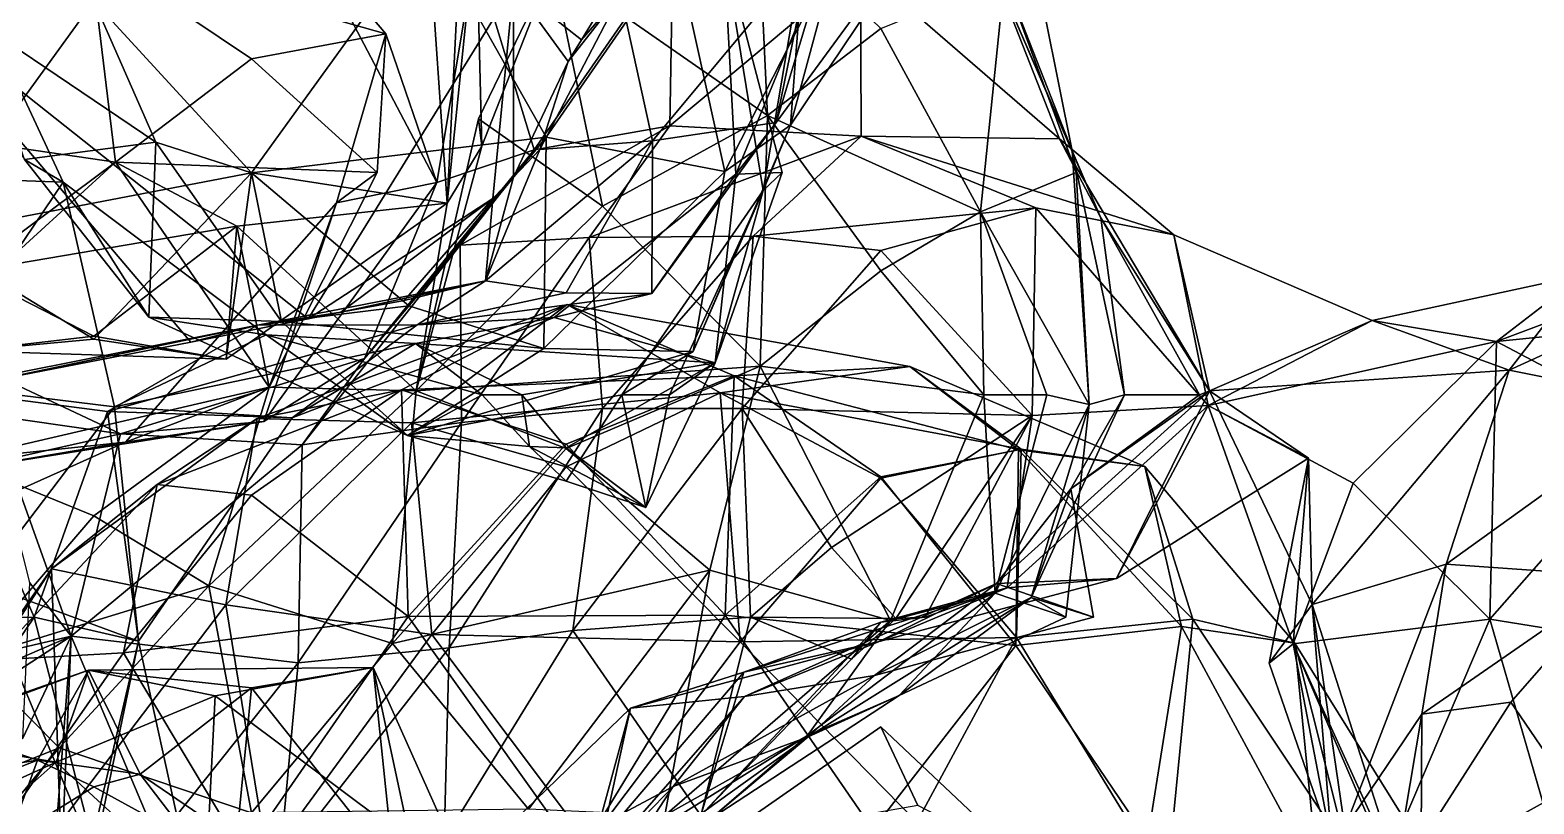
# Model space of a CAD drawing. Extents: x 290034 to 295698, y 4553723 to 4561693.
# Drawn here: x 293531.3 to 293651.7, y 4558410.9 to 4558472.9 of the extents above; entities that cross this region are included whole.
import ezdxf

# ---------------------------------------------------------------- set-up
doc = ezdxf.new("R2010")
doc.units = 0
doc.layers.add('Au_ppm_Pref_-_0_2', color=7, linetype='CONTINUOUS')

msp = doc.modelspace()

# ---------------------------------------------------------------- linework, layer by layer
at = {"layer": 'Au_ppm_Pref_-_0_2'}
for points in [[(293589.54, 4558482.51, 1867.31), (293590.33, 4558466.01, 1872.16), (293573.1, 4558478, 1870.31)], [(293590.33, 4558466.01, 1872.16), (293589.54, 4558482.51, 1867.31), (293599.4, 4558472.99, 1868.79)], [(293565.69, 4558479.29, 1882.77), (293567.01, 4558481.61, 1877.5), (293564.68, 4558458.99, 1883.57)], [(293564.68, 4558458.99, 1883.57), (293567.01, 4558481.61, 1877.5), (293567.45, 4558463.57, 1877.53)], [(293567.45, 4558463.57, 1877.53), (293567.01, 4558481.61, 1877.5), (293573.1, 4558478, 1870.31)], [(293549.03, 4558461.42, 1888.71), (293572.59, 4558464.28, 1890.4), (293563.17, 4558481.03, 1888.8)], [(293549.03, 4558461.42, 1888.71), (293563.17, 4558481.03, 1888.8), (293564.68, 4558458.99, 1883.57)], [(293582.97, 4558479.29, 1890.51), (293563.17, 4558481.03, 1888.8), (293572.59, 4558464.28, 1890.4)], [(293563.17, 4558481.03, 1888.8), (293565.69, 4558479.29, 1882.77), (293564.68, 4558458.99, 1883.57)], [(293525.4, 4558478.99, 1906.89), (293511.18, 4558461.52, 1906.68), (293533.94, 4558460.69, 1906.3)], [(293511.31, 4558479.29, 1865), (293521.89, 4558464.65, 1866.91), (293536.07, 4558479.26, 1864.95)], [(293538.14, 4558462.28, 1871.3), (293536.07, 4558479.26, 1864.95), (293521.89, 4558464.65, 1866.91)], [(293530.84, 4558462.51, 1900.58), (293525.4, 4558478.99, 1906.89), (293533.94, 4558460.69, 1906.3)], [(293559.77, 4558472.57, 1863.57), (293554.05, 4558479.29, 1860.46), (293536.07, 4558479.26, 1864.95)], [(293549.01, 4558470.55, 1867.97), (293536.07, 4558479.26, 1864.95), (293538.14, 4558462.28, 1871.3)], [(293536.07, 4558479.26, 1864.95), (293549.01, 4558470.55, 1867.97), (293559.77, 4558472.57, 1863.57)], [(293559.77, 4558472.57, 1863.57), (293563.85, 4558460.65, 1858.73), (293554.05, 4558479.29, 1860.46)], [(293563.85, 4558460.65, 1858.73), (293566.9, 4558478.89, 1853.32), (293554.05, 4558479.29, 1860.46)], [(293563.85, 4558460.65, 1858.73), (293571.65, 4558463.27, 1852.13), (293566.9, 4558478.89, 1853.32)], [(293571.65, 4558463.27, 1852.13), (293582.74, 4558479.29, 1851.15), (293566.9, 4558478.89, 1853.32)], [(293582.49, 4558465.2, 1846.1), (293582.74, 4558479.29, 1851.15), (293571.65, 4558463.27, 1852.13)], [(293582.97, 4558479.29, 1890.51), (293572.59, 4558464.28, 1890.4), (293586.91, 4558461.53, 1894.55)], [(293581.11, 4558463.99, 1928.62), (293578.55, 4558475.71, 1931.46), (293593.84, 4558479.29, 1927.66)], [(293581.11, 4558463.99, 1928.62), (293593.84, 4558479.29, 1927.66), (293591.02, 4558465.47, 1924.34)], [(293582.74, 4558479.29, 1851.15), (293582.49, 4558465.2, 1846.1), (293597.77, 4558477.98, 1847.88)], [(293582.97, 4558479.29, 1890.51), (293586.91, 4558461.53, 1894.55), (293595.94, 4558479.29, 1894.94)], [(293589.97, 4558460.02, 1906.26), (293586.82, 4558479.32, 1912.47), (293593.23, 4558479.29, 1905.44)], [(293595.17, 4558479.29, 1919.04), (293586.82, 4558479.32, 1912.47), (293587.79, 4558461.33, 1918.41)], [(293587.79, 4558461.33, 1918.41), (293586.82, 4558479.32, 1912.47), (293591.49, 4558461.47, 1912.46)], [(293586.82, 4558479.32, 1912.47), (293589.97, 4558460.02, 1906.26), (293591.49, 4558461.47, 1912.46)], [(293592.15, 4558465.25, 1900.58), (293595.94, 4558479.29, 1894.94), (293586.91, 4558461.53, 1894.55)], [(293591.02, 4558465.47, 1924.34), (293595.17, 4558479.29, 1919.04), (293587.79, 4558461.33, 1918.41)], [(293593.23, 4558479.29, 1905.44), (293592.15, 4558465.25, 1900.58), (293589.97, 4558460.02, 1906.26)], [(293601.11, 4558479.29, 1924.34), (293591.02, 4558465.47, 1924.34), (293593.84, 4558479.29, 1927.66)], [(293591.02, 4558465.47, 1924.34), (293601.11, 4558479.29, 1924.34), (293595.17, 4558479.29, 1919.04)], [(293593.23, 4558479.29, 1905.44), (293601.57, 4558479.29, 1900.58), (293592.15, 4558465.25, 1900.58)], [(293592.15, 4558465.25, 1900.58), (293601.57, 4558479.29, 1900.58), (293595.94, 4558479.29, 1894.94)], [(293611.47, 4558479.29, 1859.01), (293608.07, 4558478.52, 1852.85), (293614.7, 4558463.19, 1858.6)], [(293609.28, 4558477.02, 1864.09), (293611.47, 4558479.29, 1859.01), (293614.7, 4558463.19, 1858.6)], [(293567.45, 4558463.57, 1877.53), (293573.1, 4558478, 1870.31), (293567.19, 4558465.76, 1872.09)], [(293577.12, 4558458.75, 1875.92), (293567.19, 4558465.76, 1872.09), (293573.1, 4558478, 1870.31)], [(293577.12, 4558458.75, 1875.92), (293573.1, 4558478, 1870.31), (293590.33, 4558466.01, 1872.16)], [(293597.77, 4558477.98, 1847.88), (293582.49, 4558465.2, 1846.1), (293597.81, 4558464.38, 1840.54)], [(293597.77, 4558477.98, 1847.88), (293613.68, 4558464.15, 1846.71), (293608.07, 4558478.52, 1852.85)], [(293597.77, 4558477.98, 1847.88), (293597.81, 4558464.38, 1840.54), (293613.68, 4558464.15, 1846.71)], [(293617.01, 4558457.83, 1853.07), (293614.7, 4558463.19, 1858.6), (293608.07, 4558478.52, 1852.85)], [(293608.07, 4558478.52, 1852.85), (293613.68, 4558464.15, 1846.71), (293617.01, 4558457.83, 1853.07)], [(293544.16, 4558447.88, 1932.94), (293527.78, 4558444.7, 1931.95), (293520, 4558476.38, 1928.94)], [(293553.55, 4558449.74, 1933.5), (293544.16, 4558447.88, 1932.94), (293520, 4558476.38, 1928.94)], [(293553.55, 4558449.74, 1933.5), (293520, 4558476.38, 1928.94), (293570, 4558476.38, 1932.24)], [(293530.84, 4558462.51, 1900.58), (293541.37, 4558463.88, 1895.15), (293521.67, 4558477.22, 1894.43)], [(293521.67, 4558477.22, 1894.43), (293536.41, 4558475.18, 1890.07), (293522.79, 4558456.42, 1889.11)], [(293521.67, 4558477.22, 1894.43), (293541.37, 4558463.88, 1895.15), (293536.41, 4558475.18, 1890.07)], [(293568.33, 4558459.37, 1933.62), (293553.55, 4558449.74, 1933.5), (293570, 4558476.38, 1932.24)], [(293570, 4558461.08, 1933.58), (293568.33, 4558459.37, 1933.62), (293570, 4558476.38, 1932.24)], [(293575.42, 4558472.07, 1933.09), (293574.37, 4558470.36, 1933.15), (293570, 4558476.38, 1932.24)], [(293574.37, 4558470.36, 1933.15), (293570, 4558461.08, 1933.58), (293570, 4558476.38, 1932.24)], [(293575.42, 4558472.07, 1933.09), (293570, 4558476.38, 1932.24), (293578.05, 4558476.38, 1932.97)], [(293578.55, 4558475.71, 1931.46), (293575.42, 4558472.07, 1933.09), (293578.05, 4558476.38, 1932.97)], [(293599.4, 4558472.99, 1868.79), (293609.28, 4558477.02, 1864.09), (293607.37, 4558458.3, 1869.79)], [(293609.28, 4558477.02, 1864.09), (293615.02, 4558461.47, 1864.95), (293607.37, 4558458.3, 1869.79)], [(293614.7, 4558463.19, 1858.6), (293615.02, 4558461.47, 1864.95), (293609.28, 4558477.02, 1864.09)], [(293536.41, 4558475.18, 1890.07), (293549.03, 4558461.42, 1888.71), (293522.79, 4558456.42, 1889.11)], [(293541.37, 4558463.88, 1895.15), (293549.03, 4558461.42, 1888.71), (293536.41, 4558475.18, 1890.07)], [(293572.1, 4558463.3, 1933.57), (293574.37, 4558470.36, 1933.15), (293578.55, 4558475.71, 1931.46)], [(293581.11, 4558463.99, 1928.62), (293572.1, 4558463.3, 1933.57), (293578.55, 4558475.71, 1931.46)], [(293578.55, 4558475.71, 1931.46), (293574.37, 4558470.36, 1933.15), (293575.42, 4558472.07, 1933.09)], [(293590.33, 4558466.01, 1872.16), (293599.4, 4558472.99, 1868.79), (293607.37, 4558458.3, 1869.79)], [(293559.07, 4558461.47, 1869.69), (293559.77, 4558472.57, 1863.57), (293549.01, 4558470.55, 1867.97)], [(293559.07, 4558461.47, 1869.69), (293555.81, 4558459.02, 1864.95), (293559.77, 4558472.57, 1863.57)], [(293555.81, 4558459.02, 1864.95), (293563.85, 4558460.65, 1858.73), (293559.77, 4558472.57, 1863.57)], [(293538.14, 4558462.28, 1871.3), (293559.07, 4558461.47, 1869.69), (293549.01, 4558470.55, 1867.97)], [(293574.37, 4558470.36, 1933.15), (293572.1, 4558463.3, 1933.57), (293570, 4558461.08, 1933.58)], [(293567.45, 4558463.57, 1877.53), (293567.19, 4558465.76, 1872.09), (293562.19, 4558443.98, 1877.67)], [(293562.19, 4558443.98, 1877.67), (293567.19, 4558465.76, 1872.09), (293577.12, 4558458.75, 1875.92)], [(293577.12, 4558458.75, 1875.92), (293590.33, 4558466.01, 1872.16), (293589.74, 4558445.95, 1878.17)], [(293590.33, 4558466.01, 1872.16), (293599.4, 4558453.57, 1874.19), (293589.74, 4558445.95, 1878.17)], [(293599.4, 4558453.57, 1874.19), (293590.33, 4558466.01, 1872.16), (293607.37, 4558458.3, 1869.79)], [(293520.89, 4558446.53, 1871.48), (293538.14, 4558462.28, 1871.3), (293521.89, 4558464.65, 1866.91)], [(293572.59, 4558464.28, 1890.4), (293549.03, 4558461.42, 1888.71), (293561.6, 4558450.77, 1891.08)], [(293572.42, 4558447.37, 1895.04), (293572.59, 4558464.28, 1890.4), (293561.6, 4558450.77, 1891.08)], [(293582.49, 4558465.2, 1846.1), (293571.65, 4558463.27, 1852.13), (293565.72, 4558455.65, 1847.13)], [(293565.72, 4558455.65, 1847.13), (293576.04, 4558456.24, 1842.07), (293582.49, 4558465.2, 1846.1)], [(293572.59, 4558464.28, 1890.4), (293572.42, 4558447.37, 1895.04), (293586.91, 4558461.53, 1894.55)], [(293576.04, 4558456.24, 1842.07), (293597.81, 4558464.38, 1840.54), (293582.49, 4558465.2, 1846.1)], [(293576.04, 4558456.24, 1842.07), (293589.16, 4558456.35, 1835.85), (293597.81, 4558464.38, 1840.54)], [(293581.11, 4558463.99, 1928.62), (293591.02, 4558465.47, 1924.34), (293581.07, 4558451.76, 1924.34)], [(293581.07, 4558451.76, 1924.34), (293591.02, 4558465.47, 1924.34), (293587.79, 4558461.33, 1918.41)], [(293584.36, 4558447.11, 1900.58), (293589.97, 4558460.02, 1906.26), (293592.15, 4558465.25, 1900.58)], [(293592.15, 4558465.25, 1900.58), (293586.91, 4558461.53, 1894.55), (293584.36, 4558447.11, 1900.58)], [(293597.81, 4558464.38, 1840.54), (293589.16, 4558456.35, 1835.85), (293611.8, 4558458.64, 1835.94)], [(293597.81, 4558464.38, 1840.54), (293622.85, 4558456.46, 1840.46), (293613.68, 4558464.15, 1846.71)], [(293622.85, 4558456.46, 1840.46), (293597.81, 4558464.38, 1840.54), (293611.8, 4558458.64, 1835.94)], [(293530.84, 4558462.51, 1900.58), (293540.8, 4558449.87, 1900.58), (293541.37, 4558463.88, 1895.15)], [(293541.37, 4558463.88, 1895.15), (293540.8, 4558449.87, 1900.58), (293551.41, 4558449.52, 1895.47)], [(293541.37, 4558463.88, 1895.15), (293551.41, 4558449.52, 1895.47), (293549.03, 4558461.42, 1888.71)], [(293563.85, 4558460.65, 1858.73), (293558.06, 4558446.55, 1852.98), (293571.65, 4558463.27, 1852.13)], [(293558.06, 4558446.55, 1852.98), (293565.72, 4558455.65, 1847.13), (293571.65, 4558463.27, 1852.13)], [(293564.68, 4558458.99, 1883.57), (293567.45, 4558463.57, 1877.53), (293562.19, 4558443.98, 1877.67)], [(293572.1, 4558463.3, 1933.57), (293581.11, 4558463.99, 1928.62), (293567.76, 4558452.77, 1930.28)], [(293581.11, 4558463.99, 1928.62), (293574.2, 4558451.81, 1927.56), (293567.76, 4558452.77, 1930.28)], [(293570, 4558461.08, 1933.58), (293572.1, 4558463.3, 1933.57), (293567.76, 4558452.77, 1930.28)], [(293581.11, 4558463.99, 1928.62), (293581.07, 4558451.76, 1924.34), (293574.2, 4558451.81, 1927.56)], [(293625.69, 4558443.96, 1847.01), (293617.01, 4558457.83, 1853.07), (293613.68, 4558464.15, 1846.71)], [(293625.69, 4558443.96, 1847.01), (293613.68, 4558464.15, 1846.71), (293622.85, 4558456.46, 1840.46)], [(293618.88, 4558443.65, 1857.7), (293616.06, 4558442.87, 1865.44), (293614.7, 4558463.19, 1858.6)], [(293618.88, 4558443.65, 1857.7), (293614.7, 4558463.19, 1858.6), (293617.01, 4558457.83, 1853.07)], [(293615.02, 4558461.47, 1864.95), (293614.7, 4558463.19, 1858.6), (293616.06, 4558442.87, 1865.44)], [(293526.34, 4558453.49, 1878.29), (293538.14, 4558462.28, 1871.3), (293520.89, 4558446.53, 1871.48)], [(293538.14, 4558462.28, 1871.3), (293526.34, 4558453.49, 1878.29), (293547.84, 4558457.16, 1877.71)], [(293530.84, 4558462.51, 1900.58), (293533.94, 4558460.69, 1906.3), (293540.8, 4558449.87, 1900.58)], [(293550.44, 4558444.26, 1871.49), (293538.14, 4558462.28, 1871.3), (293547.84, 4558457.16, 1877.71)], [(293550.44, 4558444.26, 1871.49), (293559.07, 4558461.47, 1869.69), (293538.14, 4558462.28, 1871.3)], [(293511.18, 4558461.52, 1906.68), (293523.02, 4558444.52, 1907.18), (293533.94, 4558460.69, 1906.3)], [(293549.03, 4558461.42, 1888.71), (293536.41, 4558448.1, 1887.22), (293522.79, 4558456.42, 1889.11)], [(293533.94, 4558460.69, 1906.3), (293523.02, 4558444.52, 1907.18), (293538.06, 4558442.69, 1911.69)], [(293533.94, 4558460.69, 1906.3), (293538.06, 4558442.69, 1911.69), (293550.2, 4558448.46, 1906.14)], [(293540.8, 4558449.87, 1900.58), (293533.94, 4558460.69, 1906.3), (293550.2, 4558448.46, 1906.14)], [(293536.41, 4558448.1, 1887.22), (293549.03, 4558461.42, 1888.71), (293546.98, 4558446.51, 1882.77)], [(293549.03, 4558461.42, 1888.71), (293564.68, 4558458.99, 1883.57), (293546.98, 4558446.51, 1882.77)], [(293561.6, 4558450.77, 1891.08), (293549.03, 4558461.42, 1888.71), (293551.41, 4558449.52, 1895.47)], [(293550.44, 4558444.26, 1871.49), (293555.81, 4558459.02, 1864.95), (293559.07, 4558461.47, 1869.69)], [(293568.33, 4558459.37, 1933.62), (293570, 4558461.08, 1933.58), (293567.76, 4558452.77, 1930.28)], [(293572.42, 4558447.37, 1895.04), (293584.36, 4558447.11, 1900.58), (293586.91, 4558461.53, 1894.55)], [(293573.24, 4558449.84, 1918.35), (293581.07, 4558451.76, 1924.34), (293587.79, 4558461.33, 1918.41)], [(293573.24, 4558449.84, 1918.35), (293587.79, 4558461.33, 1918.41), (293586.13, 4558446.21, 1912.53)], [(293586.13, 4558446.21, 1912.53), (293587.79, 4558461.33, 1918.41), (293591.49, 4558461.47, 1912.46)], [(293591.49, 4558461.47, 1912.46), (293589.97, 4558460.02, 1906.26), (293586.13, 4558446.21, 1912.53)], [(293607.37, 4558458.3, 1869.79), (293615.02, 4558461.47, 1864.95), (293616.06, 4558442.87, 1865.44)], [(293550, 4558441.52, 1859.28), (293563.85, 4558460.65, 1858.73), (293555.81, 4558459.02, 1864.95)], [(293550, 4558441.52, 1859.28), (293558.06, 4558446.55, 1852.98), (293563.85, 4558460.65, 1858.73)], [(293589.97, 4558460.02, 1906.26), (293584.36, 4558447.11, 1900.58), (293578.65, 4558443.65, 1904.43)], [(293582.47, 4558443.65, 1906.52), (293589.97, 4558460.02, 1906.26), (293578.65, 4558443.65, 1904.43)], [(293586.13, 4558446.21, 1912.53), (293589.97, 4558460.02, 1906.26), (293582.47, 4558443.65, 1906.52)], [(293550.44, 4558444.26, 1871.49), (293538.93, 4558439.87, 1865.19), (293555.81, 4558459.02, 1864.95)], [(293550, 4558441.52, 1859.28), (293555.81, 4558459.02, 1864.95), (293538.93, 4558439.87, 1865.19)], [(293564.68, 4558458.99, 1883.57), (293547.84, 4558457.16, 1877.71), (293546.98, 4558446.51, 1882.77)], [(293564.68, 4558458.99, 1883.57), (293562.19, 4558443.98, 1877.67), (293547.84, 4558457.16, 1877.71)], [(293568.33, 4558459.37, 1933.62), (293556.18, 4558450.27, 1933.63), (293553.55, 4558449.74, 1933.5)], [(293568.33, 4558459.37, 1933.62), (293561.23, 4558451.22, 1933.87), (293556.18, 4558450.27, 1933.63)], [(293567.76, 4558452.77, 1930.28), (293561.23, 4558451.22, 1933.87), (293568.33, 4558459.37, 1933.62)], [(293589.74, 4558445.95, 1878.17), (293562.19, 4558443.98, 1877.67), (293577.12, 4558458.75, 1875.92)], [(293611.8, 4558458.64, 1835.94), (293589.16, 4558456.35, 1835.85), (293599.4, 4558455.22, 1831.4)], [(293611.8, 4558458.64, 1835.94), (293599.4, 4558455.22, 1831.4), (293611.51, 4558442, 1829.84)], [(293607.37, 4558458.3, 1869.79), (293607.62, 4558443.65, 1874.76), (293599.4, 4558453.57, 1874.19)], [(293607.37, 4558458.3, 1869.79), (293612.67, 4558443.65, 1870.89), (293607.62, 4558443.65, 1874.76)], [(293616.06, 4558442.87, 1865.44), (293612.67, 4558443.65, 1870.89), (293607.37, 4558458.3, 1869.79)], [(293611.8, 4558458.64, 1835.94), (293611.51, 4558442, 1829.84), (293625.58, 4558442.8, 1834.43)], [(293611.8, 4558458.64, 1835.94), (293625.58, 4558442.8, 1834.43), (293622.85, 4558456.46, 1840.46)], [(293526.34, 4558453.49, 1878.29), (293536.41, 4558448.34, 1878.39), (293547.84, 4558457.16, 1877.71)], [(293546.98, 4558446.51, 1882.77), (293547.84, 4558457.16, 1877.71), (293536.41, 4558448.34, 1878.39)], [(293550.44, 4558444.26, 1871.49), (293547.84, 4558457.16, 1877.71), (293562.19, 4558443.98, 1877.67)], [(293618.88, 4558443.65, 1857.7), (293617.01, 4558457.83, 1853.07), (293624.9, 4558443.65, 1853.07)], [(293624.9, 4558443.65, 1853.07), (293617.01, 4558457.83, 1853.07), (293625.69, 4558443.96, 1847.01)], [(293536.41, 4558448.1, 1887.22), (293526.3, 4558447.18, 1882.77), (293522.79, 4558456.42, 1889.11)], [(293565.72, 4558455.65, 1847.13), (293565.83, 4558441.44, 1842.16), (293576.04, 4558456.24, 1842.07)], [(293577.11, 4558442.57, 1835.6), (293576.04, 4558456.24, 1842.07), (293565.83, 4558441.44, 1842.16)], [(293577.11, 4558442.57, 1835.6), (293589.16, 4558456.35, 1835.85), (293576.04, 4558456.24, 1842.07)], [(293577.11, 4558442.57, 1835.6), (293588.3, 4558442.56, 1830.38), (293589.16, 4558456.35, 1835.85)], [(293588.3, 4558442.56, 1830.38), (293599.4, 4558455.22, 1831.4), (293589.16, 4558456.35, 1835.85)], [(293625.69, 4558443.96, 1847.01), (293622.85, 4558456.46, 1840.46), (293638.72, 4558449.61, 1841)], [(293625.58, 4558442.8, 1834.43), (293638.72, 4558449.61, 1841), (293622.85, 4558456.46, 1840.46)], [(293565.72, 4558455.65, 1847.13), (293558.06, 4558446.55, 1852.98), (293553.07, 4558439.65, 1847.95)], [(293553.07, 4558439.65, 1847.95), (293565.83, 4558441.44, 1842.16), (293565.72, 4558455.65, 1847.13)], [(293588.3, 4558442.56, 1830.38), (293611.51, 4558442, 1829.84), (293599.4, 4558455.22, 1831.4)], [(293536.41, 4558448.34, 1878.39), (293526.34, 4558453.49, 1878.29), (293526.3, 4558447.18, 1882.77)], [(293607.62, 4558443.65, 1874.76), (293589.74, 4558445.95, 1878.17), (293599.4, 4558453.57, 1874.19)], [(293567.76, 4558452.77, 1930.28), (293549.51, 4558449.22, 1930.62), (293556.18, 4558450.27, 1933.63)], [(293549.51, 4558449.22, 1930.62), (293567.76, 4558452.77, 1930.28), (293562.29, 4558449.27, 1924.66)], [(293561.23, 4558451.22, 1933.87), (293567.76, 4558452.77, 1930.28), (293556.18, 4558450.27, 1933.63)], [(293562.29, 4558449.27, 1924.66), (293567.76, 4558452.77, 1930.28), (293574.2, 4558451.81, 1927.56)], [(293649.67, 4558445.64, 1847.16), (293638.72, 4558449.61, 1841), (293655.61, 4558453.25, 1841.19)], [(293638.72, 4558449.61, 1841), (293648.66, 4558447.93, 1834.81), (293655.61, 4558453.25, 1841.19)], [(293655.61, 4558453.25, 1841.19), (293648.66, 4558447.93, 1834.81), (293662.4, 4558453.08, 1838.05)], [(293648.66, 4558447.93, 1834.81), (293675.15, 4558450.61, 1835.45), (293662.4, 4558453.08, 1838.05)], [(293665.54, 4558452.87, 1845.75), (293649.67, 4558445.64, 1847.16), (293655.61, 4558453.25, 1841.19)], [(293662.61, 4558443.03, 1852.78), (293649.67, 4558445.64, 1847.16), (293665.54, 4558452.87, 1845.75)], [(293574.2, 4558451.81, 1927.56), (293581.07, 4558451.76, 1924.34), (293562.29, 4558449.27, 1924.66)], [(293562.29, 4558449.27, 1924.66), (293581.07, 4558451.76, 1924.34), (293573.24, 4558449.84, 1918.35)], [(293540.8, 4558449.87, 1900.58), (293550.2, 4558448.46, 1906.14), (293561.5, 4558440.39, 1900.04)], [(293551.41, 4558449.52, 1895.47), (293540.8, 4558449.87, 1900.58), (293561.5, 4558440.39, 1900.04)], [(293561.82, 4558441.42, 1793.13), (293549.46, 4558441.77, 1787.83), (293574.29, 4558450.88, 1787.67)], [(293574.29, 4558450.88, 1787.67), (293549.46, 4558441.77, 1787.83), (293561.03, 4558444.04, 1781.92)], [(293549.51, 4558449.22, 1930.62), (293553.55, 4558449.74, 1933.5), (293556.18, 4558450.27, 1933.63)], [(293551.41, 4558449.52, 1895.47), (293572.42, 4558447.37, 1895.04), (293561.6, 4558450.77, 1891.08)], [(293562.29, 4558449.27, 1924.66), (293573.24, 4558449.84, 1918.35), (293552.27, 4558441.8, 1918.32)], [(293573.24, 4558449.84, 1918.35), (293562.15, 4558447.75, 1912.31), (293552.27, 4558441.8, 1918.32)], [(293574.29, 4558450.88, 1787.67), (293561.03, 4558444.04, 1781.92), (293587.66, 4558445.17, 1781.5)], [(293561.82, 4558441.42, 1793.13), (293574.29, 4558450.88, 1787.67), (293586.52, 4558443.81, 1793.84)], [(293573.24, 4558449.84, 1918.35), (293586.13, 4558446.21, 1912.53), (293562.15, 4558447.75, 1912.31)], [(293574.29, 4558450.88, 1787.67), (293601.7, 4558445.92, 1787.69), (293586.52, 4558443.81, 1793.84)], [(293574.29, 4558450.88, 1787.67), (293587.66, 4558445.17, 1781.5), (293601.7, 4558445.92, 1787.69)], [(293675.15, 4558450.61, 1835.45), (293648.66, 4558447.93, 1834.81), (293661.67, 4558441.06, 1830.27)], [(293549.51, 4558449.22, 1930.62), (293523.67, 4558444.1, 1929.9), (293527.78, 4558444.7, 1931.95)], [(293549.51, 4558449.22, 1930.62), (293537.48, 4558442.32, 1925.48), (293523.67, 4558444.1, 1929.9)], [(293544.16, 4558447.88, 1932.94), (293549.51, 4558449.22, 1930.62), (293527.78, 4558444.7, 1931.95)], [(293549.51, 4558449.22, 1930.62), (293562.29, 4558449.27, 1924.66), (293537.48, 4558442.32, 1925.48)], [(293562.29, 4558449.27, 1924.66), (293552.27, 4558441.8, 1918.32), (293537.48, 4558442.32, 1925.48)], [(293549.51, 4558449.22, 1930.62), (293544.16, 4558447.88, 1932.94), (293553.55, 4558449.74, 1933.5)], [(293551.41, 4558449.52, 1895.47), (293561.5, 4558440.39, 1900.04), (293572.42, 4558447.37, 1895.04)], [(293638.72, 4558449.61, 1841), (293625.58, 4558442.8, 1834.43), (293648.66, 4558447.93, 1834.81)], [(293638.72, 4558449.61, 1841), (293649.67, 4558445.64, 1847.16), (293625.69, 4558443.96, 1847.01)], [(293536.41, 4558448.34, 1878.39), (293526.3, 4558447.18, 1882.77), (293546.98, 4558446.51, 1882.77)], [(293536.41, 4558448.1, 1887.22), (293546.98, 4558446.51, 1882.77), (293526.3, 4558447.18, 1882.77)], [(293550.2, 4558448.46, 1906.14), (293538.06, 4558442.69, 1911.69), (293562.15, 4558447.75, 1912.31)], [(293552.27, 4558441.8, 1918.32), (293562.15, 4558447.75, 1912.31), (293538.06, 4558442.69, 1911.69)], [(293561.5, 4558440.39, 1900.04), (293550.2, 4558448.46, 1906.14), (293567.47, 4558443.65, 1906.52)], [(293567.47, 4558443.65, 1906.52), (293550.2, 4558448.46, 1906.14), (293562.15, 4558447.75, 1912.31)], [(293570.65, 4558443.65, 1908.2), (293562.15, 4558447.75, 1912.31), (293586.13, 4558446.21, 1912.53)], [(293567.47, 4558443.65, 1906.52), (293562.15, 4558447.75, 1912.31), (293570.65, 4558443.65, 1908.2)], [(293637.2, 4558436.58, 1831.67), (293648.66, 4558447.93, 1834.81), (293625.58, 4558442.8, 1834.43)], [(293637.2, 4558436.58, 1831.67), (293648.14, 4558425.69, 1828.17), (293648.66, 4558447.93, 1834.81)], [(293648.66, 4558447.93, 1834.81), (293648.14, 4558425.69, 1828.17), (293661.67, 4558441.06, 1830.27)], [(293558.06, 4558446.55, 1852.98), (293550, 4558441.52, 1859.28), (293538.54, 4558440.54, 1853.37)], [(293538.54, 4558440.54, 1853.37), (293553.07, 4558439.65, 1847.95), (293558.06, 4558446.55, 1852.98)], [(293572.42, 4558447.37, 1895.04), (293561.5, 4558440.39, 1900.04), (293584.36, 4558447.11, 1900.58)], [(293561.5, 4558440.39, 1900.04), (293578.65, 4558443.65, 1904.43), (293584.36, 4558447.11, 1900.58)], [(293511.24, 4558444.46, 1853.24), (293526.81, 4558446.02, 1847.29), (293538.54, 4558440.54, 1853.37)], [(293538.54, 4558440.54, 1853.37), (293526.81, 4558446.02, 1847.29), (293534.59, 4558424.33, 1847.76)], [(293534.59, 4558424.33, 1847.76), (293526.81, 4558446.02, 1847.29), (293531.25, 4558428.63, 1840.23)], [(293561.03, 4558444.04, 1781.92), (293574.2, 4558439.69, 1777.18), (293587.66, 4558445.17, 1781.5)], [(293589.74, 4558445.95, 1878.17), (293574.2, 4558439.36, 1881.33), (293562.19, 4558443.98, 1877.67)], [(293574.2, 4558439.41, 1907.94), (293570.65, 4558443.65, 1908.2), (293586.13, 4558446.21, 1912.53)], [(293574.2, 4558439.41, 1907.94), (293586.13, 4558446.21, 1912.53), (293580.58, 4558434.64, 1906.52)], [(293574.2, 4558439.36, 1881.33), (293589.74, 4558445.95, 1878.17), (293585.71, 4558429.61, 1881)], [(293587.66, 4558445.17, 1781.5), (293574.2, 4558439.69, 1777.18), (293586.94, 4558426, 1775.79)], [(293580.58, 4558434.64, 1906.52), (293586.13, 4558446.21, 1912.53), (293582.47, 4558443.65, 1906.52)], [(293585.71, 4558429.61, 1881), (293589.74, 4558445.95, 1878.17), (293600.16, 4558425.59, 1877.22)], [(293610.61, 4558439.31, 1792.89), (293586.52, 4558443.81, 1793.84), (293601.7, 4558445.92, 1787.69)], [(293587.66, 4558445.17, 1781.5), (293586.94, 4558426, 1775.79), (293599.4, 4558437.09, 1778.05)], [(293601.7, 4558445.92, 1787.69), (293587.66, 4558445.17, 1781.5), (293610.4, 4558439.25, 1782.51)], [(293610.4, 4558439.25, 1782.51), (293587.66, 4558445.17, 1781.5), (293599.4, 4558437.09, 1778.05)], [(293589.74, 4558445.95, 1878.17), (293607.62, 4558443.65, 1874.76), (293600.16, 4558425.59, 1877.22)], [(293610.61, 4558439.31, 1792.89), (293601.7, 4558445.92, 1787.69), (293620.53, 4558437.9, 1787.74)], [(293620.53, 4558437.9, 1787.74), (293601.7, 4558445.92, 1787.69), (293610.4, 4558439.25, 1782.51)], [(293649.67, 4558445.64, 1847.16), (293633.91, 4558426.86, 1847.37), (293625.69, 4558443.96, 1847.01)], [(293633.91, 4558426.86, 1847.37), (293649.67, 4558445.64, 1847.16), (293644.65, 4558430.09, 1854.45)], [(293662.61, 4558443.03, 1852.78), (293644.65, 4558430.09, 1854.45), (293649.67, 4558445.64, 1847.16)], [(293525.48, 4558437.59, 1857.78), (293511.24, 4558444.46, 1853.24), (293538.54, 4558440.54, 1853.37)], [(293523.67, 4558444.1, 1929.9), (293531.62, 4558425.84, 1925.71), (293511.3, 4558425.33, 1928.37)], [(293527.33, 4558428.57, 1910.93), (293538.06, 4558442.69, 1911.69), (293523.02, 4558444.52, 1907.18)], [(293523.67, 4558444.1, 1929.9), (293537.48, 4558442.32, 1925.48), (293531.62, 4558425.84, 1925.71)], [(293550.44, 4558444.26, 1871.49), (293536.41, 4558433.95, 1873.59), (293525.42, 4558438.45, 1869.91)], [(293550.44, 4558444.26, 1871.49), (293525.42, 4558438.45, 1869.91), (293538.93, 4558439.87, 1865.19)], [(293550.44, 4558444.26, 1871.49), (293545.6, 4558428.35, 1877.72), (293536.41, 4558433.95, 1873.59)], [(293549.46, 4558441.77, 1787.83), (293541.48, 4558436.47, 1781.8), (293561.03, 4558444.04, 1781.92)], [(293541.48, 4558436.47, 1781.8), (293549.01, 4558435.62, 1778.54), (293561.03, 4558444.04, 1781.92)], [(293550.44, 4558444.26, 1871.49), (293562.19, 4558443.98, 1877.67), (293545.6, 4558428.35, 1877.72)], [(293560.3, 4558423.73, 1880.71), (293545.6, 4558428.35, 1877.72), (293562.19, 4558443.98, 1877.67)], [(293549.01, 4558435.62, 1778.54), (293561.55, 4558425.91, 1775.83), (293561.03, 4558444.04, 1781.92)], [(293574.2, 4558439.36, 1881.33), (293560.3, 4558423.73, 1880.71), (293562.19, 4558443.98, 1877.67)], [(293561.03, 4558444.04, 1781.92), (293561.55, 4558425.91, 1775.83), (293574.2, 4558439.69, 1777.18)], [(293608.64, 4558428.55, 1846.36), (293614.6, 4558436.13, 1851.79), (293625.69, 4558443.96, 1847.01)], [(293608.64, 4558428.55, 1846.36), (293625.69, 4558443.96, 1847.01), (293618.26, 4558428.95, 1841.19)], [(293614.6, 4558436.13, 1851.79), (293624.9, 4558443.65, 1853.07), (293625.69, 4558443.96, 1847.01)], [(293633.61, 4558438.57, 1841.19), (293618.26, 4558428.95, 1841.19), (293625.69, 4558443.96, 1847.01)], [(293625.69, 4558443.96, 1847.01), (293633.91, 4558426.86, 1847.37), (293633.61, 4558438.57, 1841.19)], [(293539.97, 4558423.93, 1918.42), (293538.06, 4558442.69, 1911.69), (293527.33, 4558428.57, 1910.93)], [(293552.27, 4558441.8, 1918.32), (293538.06, 4558442.69, 1911.69), (293539.97, 4558423.93, 1918.42)], [(293578.65, 4558443.65, 1904.43), (293561.5, 4558440.39, 1900.04), (293574.2, 4558436.73, 1904.22)], [(293571.28, 4558439.52, 1906.52), (293561.5, 4558440.39, 1900.04), (293567.47, 4558443.65, 1906.52)], [(293574.2, 4558437.88, 1797.69), (293561.82, 4558441.42, 1793.13), (293586.52, 4558443.81, 1793.84)], [(293567.47, 4558443.65, 1906.52), (293570.65, 4558443.65, 1908.2), (293571.28, 4558439.52, 1906.52)], [(293574.2, 4558439.41, 1907.94), (293571.28, 4558439.52, 1906.52), (293570.65, 4558443.65, 1908.2)], [(293588.13, 4558423.87, 1799.1), (293574.2, 4558437.88, 1797.69), (293586.52, 4558443.81, 1793.84)], [(293580.58, 4558434.64, 1906.52), (293578.65, 4558443.65, 1904.43), (293574.2, 4558436.73, 1904.22)], [(293580.58, 4558434.64, 1906.52), (293582.47, 4558443.65, 1906.52), (293578.65, 4558443.65, 1904.43)], [(293588.13, 4558423.87, 1799.1), (293586.52, 4558443.81, 1793.84), (293599.4, 4558436.99, 1797.4)], [(293610.61, 4558439.31, 1792.89), (293599.4, 4558436.99, 1797.4), (293586.52, 4558443.81, 1793.84)], [(293608.53, 4558427.78, 1870.51), (293600.16, 4558425.59, 1877.22), (293607.62, 4558443.65, 1874.76)], [(293608.53, 4558427.78, 1870.51), (293607.62, 4558443.65, 1874.76), (293612.67, 4558443.65, 1870.89)], [(293608.53, 4558427.78, 1870.51), (293612.67, 4558443.65, 1870.89), (293616.06, 4558442.87, 1865.44)], [(293614.19, 4558425.84, 1864.95), (293608.53, 4558427.78, 1870.51), (293616.06, 4558442.87, 1865.44)], [(293618.26, 4558428.95, 1841.19), (293625.58, 4558442.8, 1834.43), (293609.5, 4558428.2, 1836.01)], [(293609.5, 4558428.2, 1836.01), (293625.58, 4558442.8, 1834.43), (293611.51, 4558442, 1829.84)], [(293616.06, 4558442.87, 1865.44), (293618.88, 4558443.65, 1857.7), (293611.43, 4558427.43, 1859.21)], [(293618.88, 4558443.65, 1857.7), (293614.6, 4558436.13, 1851.79), (293611.43, 4558427.43, 1859.21)], [(293611.43, 4558427.43, 1859.21), (293614.19, 4558425.84, 1864.95), (293616.06, 4558442.87, 1865.44)], [(293618.88, 4558443.65, 1857.7), (293624.9, 4558443.65, 1853.07), (293614.6, 4558436.13, 1851.79)], [(293633.61, 4558438.57, 1841.19), (293625.58, 4558442.8, 1834.43), (293618.26, 4558428.95, 1841.19)], [(293633.61, 4558438.57, 1841.19), (293632.38, 4558423.72, 1834.61), (293625.58, 4558442.8, 1834.43)], [(293632.38, 4558423.72, 1834.61), (293637.2, 4558436.58, 1831.67), (293625.58, 4558442.8, 1834.43)], [(293658.63, 4558429.11, 1860.1), (293644.65, 4558430.09, 1854.45), (293662.61, 4558443.03, 1852.78)], [(293550, 4558441.52, 1859.28), (293538.93, 4558439.87, 1865.19), (293525.48, 4558437.59, 1857.78)], [(293550, 4558441.52, 1859.28), (293525.48, 4558437.59, 1857.78), (293538.54, 4558440.54, 1853.37)], [(293537.48, 4558442.32, 1925.48), (293539.97, 4558423.93, 1918.42), (293531.62, 4558425.84, 1925.71)], [(293549.46, 4558441.77, 1787.83), (293546.97, 4558426.84, 1794.84), (293533, 4558429.73, 1788.05)], [(293549.46, 4558441.77, 1787.83), (293533, 4558429.73, 1788.05), (293541.48, 4558436.47, 1781.8)], [(293537.48, 4558442.32, 1925.48), (293552.27, 4558441.8, 1918.32), (293539.97, 4558423.93, 1918.42)], [(293561.82, 4558441.42, 1793.13), (293546.97, 4558426.84, 1794.84), (293549.46, 4558441.77, 1787.83)], [(293563.46, 4558424.47, 1798.29), (293546.97, 4558426.84, 1794.84), (293561.82, 4558441.42, 1793.13)], [(293564.85, 4558423.38, 1835.76), (293565.83, 4558441.44, 1842.16), (293552.74, 4558422.19, 1842.36)], [(293553.07, 4558439.65, 1847.95), (293552.74, 4558422.19, 1842.36), (293565.83, 4558441.44, 1842.16)], [(293561.82, 4558441.42, 1793.13), (293574.2, 4558437.88, 1797.69), (293563.46, 4558424.47, 1798.29)], [(293564.85, 4558423.38, 1835.76), (293577.11, 4558442.57, 1835.6), (293565.83, 4558441.44, 1842.16)], [(293564.85, 4558423.38, 1835.76), (293574.73, 4558424.79, 1829.91), (293577.11, 4558442.57, 1835.6)], [(293574.73, 4558424.79, 1829.91), (293588.3, 4558442.56, 1830.38), (293577.11, 4558442.57, 1835.6)], [(293588.95, 4558425.84, 1829.31), (293588.3, 4558442.56, 1830.38), (293574.73, 4558424.79, 1829.91)], [(293588.95, 4558425.84, 1829.31), (293595.45, 4558431.42, 1829.31), (293588.3, 4558442.56, 1830.38)], [(293588.3, 4558442.56, 1830.38), (293595.45, 4558431.42, 1829.31), (293611.51, 4558442, 1829.84)], [(293611.51, 4558442, 1829.84), (293595.45, 4558431.42, 1829.31), (293600.58, 4558425.74, 1828.53)], [(293602.95, 4558425.84, 1830.99), (293611.51, 4558442, 1829.84), (293600.58, 4558425.74, 1828.53)], [(293602.95, 4558425.84, 1830.99), (293609.5, 4558428.2, 1836.01), (293611.51, 4558442, 1829.84)], [(293538.54, 4558440.54, 1853.37), (293534.59, 4558424.33, 1847.76), (293553.07, 4558439.65, 1847.95)], [(293574.2, 4558436.73, 1904.22), (293561.5, 4558440.39, 1900.04), (293571.28, 4558439.52, 1906.52)], [(293648.14, 4558425.69, 1828.17), (293664.99, 4558422.97, 1824.17), (293661.67, 4558441.06, 1830.27)], [(293526.89, 4558434.48, 1863.52), (293538.93, 4558439.87, 1865.19), (293525.42, 4558438.45, 1869.91)], [(293538.93, 4558439.87, 1865.19), (293526.89, 4558434.48, 1863.52), (293525.48, 4558437.59, 1857.78)], [(293534.59, 4558424.33, 1847.76), (293552.74, 4558422.19, 1842.36), (293553.07, 4558439.65, 1847.95)], [(293574.2, 4558439.36, 1881.33), (293585.71, 4558429.61, 1881), (293560.3, 4558423.73, 1880.71)], [(293561.55, 4558425.91, 1775.83), (293586.94, 4558426, 1775.79), (293574.2, 4558439.69, 1777.18)], [(293574.2, 4558439.41, 1907.94), (293580.58, 4558434.64, 1906.52), (293571.28, 4558439.52, 1906.52)], [(293580.58, 4558434.64, 1906.52), (293574.2, 4558436.73, 1904.22), (293571.28, 4558439.52, 1906.52)], [(293610.61, 4558439.31, 1792.89), (293610.25, 4558424.22, 1798.25), (293599.4, 4558436.99, 1797.4)], [(293610.19, 4558423.58, 1777.46), (293610.4, 4558439.25, 1782.51), (293599.4, 4558437.09, 1778.05)], [(293610.19, 4558423.58, 1777.46), (293623.45, 4558425.11, 1782.05), (293610.4, 4558439.25, 1782.51)], [(293610.61, 4558439.31, 1792.89), (293624.37, 4558425.69, 1793.61), (293610.25, 4558424.22, 1798.25)], [(293620.53, 4558437.9, 1787.74), (293610.4, 4558439.25, 1782.51), (293623.45, 4558425.11, 1782.05)], [(293624.37, 4558425.69, 1793.61), (293610.61, 4558439.31, 1792.89), (293620.53, 4558437.9, 1787.74)], [(293525.42, 4558438.45, 1869.91), (293536.41, 4558433.95, 1873.59), (293526.56, 4558422.52, 1874.43)], [(293588.13, 4558423.87, 1799.1), (293563.46, 4558424.47, 1798.29), (293574.2, 4558437.88, 1797.69)], [(293624.37, 4558425.69, 1793.61), (293620.53, 4558437.9, 1787.74), (293632.52, 4558423.77, 1787.74)], [(293632.52, 4558423.77, 1787.74), (293620.53, 4558437.9, 1787.74), (293623.45, 4558425.11, 1782.05)], [(293633.91, 4558426.86, 1847.37), (293630.47, 4558422.17, 1841.19), (293633.61, 4558438.57, 1841.19)], [(293630.47, 4558422.17, 1841.19), (293632.38, 4558423.72, 1834.61), (293633.61, 4558438.57, 1841.19)], [(293599.4, 4558437.09, 1778.05), (293586.94, 4558426, 1775.79), (293610.19, 4558423.58, 1777.46)], [(293588.13, 4558423.87, 1799.1), (293599.4, 4558436.99, 1797.4), (293610.25, 4558424.22, 1798.25)], [(293541.48, 4558436.47, 1781.8), (293533, 4558429.73, 1788.05), (293528.3, 4558422.39, 1783.27)], [(293541.48, 4558436.47, 1781.8), (293528.3, 4558422.39, 1783.27), (293538.77, 4558422.98, 1777.92)], [(293541.48, 4558436.47, 1781.8), (293538.77, 4558422.98, 1777.92), (293549.01, 4558435.62, 1778.54)], [(293549.01, 4558435.62, 1778.54), (293538.77, 4558422.98, 1777.92), (293561.55, 4558425.91, 1775.83)], [(293616.42, 4558425.84, 1853.07), (293614.6, 4558436.13, 1851.79), (293608.64, 4558428.55, 1846.36)], [(293614.6, 4558436.13, 1851.79), (293616.42, 4558425.84, 1853.07), (293611.43, 4558427.43, 1859.21)], [(293637.2, 4558436.58, 1831.67), (293632.38, 4558423.72, 1834.61), (293648.14, 4558425.69, 1828.17)], [(293526.56, 4558422.52, 1874.43), (293536.41, 4558433.95, 1873.59), (293545.6, 4558428.35, 1877.72)], [(293588.95, 4558425.84, 1829.31), (293600.58, 4558425.74, 1828.53), (293595.45, 4558431.42, 1829.31)], [(293533.7, 4558409.37, 1795.1), (293519.61, 4558410.44, 1788.03), (293533, 4558429.73, 1788.05)], [(293528.3, 4558422.39, 1783.27), (293533, 4558429.73, 1788.05), (293519.61, 4558410.44, 1788.03)], [(293533.7, 4558409.37, 1795.1), (293533, 4558429.73, 1788.05), (293546.97, 4558426.84, 1794.84)], [(293560.3, 4558423.73, 1880.71), (293585.71, 4558429.61, 1881), (293571.2, 4558410.46, 1880.54)], [(293582.1, 4558409.96, 1876.13), (293571.2, 4558410.46, 1880.54), (293585.71, 4558429.61, 1881)], [(293582.1, 4558409.96, 1876.13), (293585.71, 4558429.61, 1881), (293600.16, 4558425.59, 1877.22)], [(293636.53, 4558408.94, 1853.29), (293633.91, 4558426.86, 1847.37), (293644.65, 4558430.09, 1854.45)], [(293642.68, 4558418.08, 1859.01), (293636.53, 4558408.94, 1853.29), (293644.65, 4558430.09, 1854.45)], [(293642.68, 4558418.08, 1859.01), (293644.65, 4558430.09, 1854.45), (293658.63, 4558429.11, 1860.1)], [(293536.14, 4558407.4, 1912.68), (293527.33, 4558428.57, 1910.93), (293524, 4558405.9, 1906.45)], [(293526.56, 4558422.52, 1874.43), (293545.6, 4558428.35, 1877.72), (293533.63, 4558415.38, 1877.97)], [(293536.14, 4558407.4, 1912.68), (293539.97, 4558423.93, 1918.42), (293527.33, 4558428.57, 1910.93)], [(293534.59, 4558424.33, 1847.76), (293531.25, 4558428.63, 1840.23), (293530.69, 4558416.11, 1841.19)], [(293533.63, 4558415.38, 1877.97), (293545.6, 4558428.35, 1877.72), (293549.01, 4558410.17, 1881.1)], [(293549.01, 4558410.17, 1881.1), (293545.6, 4558428.35, 1877.72), (293560.3, 4558423.73, 1880.71)], [(293609.5, 4558428.2, 1836.01), (293588.43, 4558421.43, 1835.95), (293599.26, 4558423.9, 1841.07)], [(293609.5, 4558428.2, 1836.01), (293599.4, 4558425.45, 1829.44), (293588.43, 4558421.43, 1835.95)], [(293608.64, 4558428.55, 1846.36), (293588.49, 4558419.49, 1845.81), (293598.89, 4558421.17, 1853.42)], [(293608.64, 4558428.55, 1846.36), (293599.26, 4558423.9, 1841.07), (293588.49, 4558419.49, 1845.81)], [(293616.42, 4558425.84, 1853.07), (293608.64, 4558428.55, 1846.36), (293598.89, 4558421.17, 1853.42)], [(293608.64, 4558428.55, 1846.36), (293618.26, 4558428.95, 1841.19), (293599.26, 4558423.9, 1841.07)], [(293618.26, 4558428.95, 1841.19), (293609.5, 4558428.2, 1836.01), (293599.26, 4558423.9, 1841.07)], [(293609.5, 4558428.2, 1836.01), (293602.95, 4558425.84, 1830.99), (293599.4, 4558425.45, 1829.44)], [(293649.8, 4558419.05, 1862.69), (293642.68, 4558418.08, 1859.01), (293658.63, 4558429.11, 1860.1)], [(293649.8, 4558419.05, 1862.69), (293658.63, 4558429.11, 1860.1), (293654.51, 4558412.16, 1864.95)], [(293608.53, 4558427.78, 1870.51), (293593.51, 4558416.36, 1870.89), (293600.16, 4558425.59, 1877.22)], [(293600.85, 4558419.56, 1865.39), (293593.51, 4558416.36, 1870.89), (293608.53, 4558427.78, 1870.51)], [(293593.57, 4558416.27, 1859.01), (293600.85, 4558419.56, 1865.39), (293611.43, 4558427.43, 1859.21)], [(293611.43, 4558427.43, 1859.21), (293598.89, 4558421.17, 1853.42), (293593.57, 4558416.27, 1859.01)], [(293616.42, 4558425.84, 1853.07), (293598.89, 4558421.17, 1853.42), (293611.43, 4558427.43, 1859.21)], [(293614.19, 4558425.84, 1864.95), (293600.85, 4558419.56, 1865.39), (293608.53, 4558427.78, 1870.51)], [(293600.85, 4558419.56, 1865.39), (293614.19, 4558425.84, 1864.95), (293611.43, 4558427.43, 1859.21)], [(293521.57, 4558411, 1928.23), (293511.3, 4558425.33, 1928.37), (293531.62, 4558425.84, 1925.71)], [(293521.57, 4558411, 1928.23), (293531.62, 4558425.84, 1925.71), (293536.48, 4558407.09, 1924.52)], [(293531.62, 4558425.84, 1925.71), (293539.97, 4558423.93, 1918.42), (293536.48, 4558407.09, 1924.52)], [(293550.31, 4558406.47, 1798.49), (293533.7, 4558409.37, 1795.1), (293546.97, 4558426.84, 1794.84)], [(293538.77, 4558422.98, 1777.92), (293548.41, 4558406.89, 1775.56), (293561.55, 4558425.91, 1775.83)], [(293563.46, 4558424.47, 1798.29), (293550.31, 4558406.47, 1798.49), (293546.97, 4558426.84, 1794.84)], [(293575.23, 4558406.73, 1774.66), (293561.55, 4558425.91, 1775.83), (293548.41, 4558406.89, 1775.56)], [(293575.23, 4558406.73, 1774.66), (293586.94, 4558426, 1775.79), (293561.55, 4558425.91, 1775.83)], [(293588.95, 4558425.84, 1829.31), (293574.73, 4558424.79, 1829.91), (293584.99, 4558409.95, 1830.81)], [(293586.94, 4558426, 1775.79), (293575.23, 4558406.73, 1774.66), (293598.74, 4558408.84, 1775.88)], [(293588.95, 4558425.84, 1829.31), (293584.99, 4558409.95, 1830.81), (293597.03, 4558422.48, 1829.31)], [(293598.74, 4558408.84, 1775.88), (293610.19, 4558423.58, 1777.46), (293586.94, 4558426, 1775.79)], [(293588.95, 4558425.84, 1829.31), (293597.03, 4558422.48, 1829.31), (293600.58, 4558425.74, 1828.53)], [(293602.95, 4558425.84, 1830.99), (293600.58, 4558425.74, 1828.53), (293599.4, 4558425.45, 1829.44)], [(293635.49, 4558407.64, 1841.06), (293630.47, 4558422.17, 1841.19), (293633.91, 4558426.86, 1847.37)], [(293636.53, 4558408.94, 1853.29), (293639.95, 4558408.02, 1847.13), (293633.91, 4558426.86, 1847.37)], [(293639.95, 4558408.02, 1847.13), (293635.49, 4558407.64, 1841.06), (293633.91, 4558426.86, 1847.37)], [(293564.85, 4558423.38, 1835.76), (293564.43, 4558408.02, 1830.65), (293574.73, 4558424.79, 1829.91)], [(293574.73, 4558424.79, 1829.91), (293564.43, 4558408.02, 1830.65), (293584.99, 4558409.95, 1830.81)], [(293582.1, 4558409.96, 1876.13), (293600.16, 4558425.59, 1877.22), (293593.51, 4558416.36, 1870.89)], [(293584.99, 4558409.95, 1830.81), (293588.43, 4558421.43, 1835.95), (293599.4, 4558425.45, 1829.44)], [(293584.99, 4558409.95, 1830.81), (293599.4, 4558425.45, 1829.44), (293597.03, 4558422.48, 1829.31)], [(293597.03, 4558422.48, 1829.31), (293599.4, 4558425.45, 1829.44), (293600.58, 4558425.74, 1828.53)], [(293623.45, 4558425.11, 1782.05), (293610.19, 4558423.58, 1777.46), (293620.74, 4558408.02, 1777.68)], [(293622.28, 4558404.49, 1798.87), (293610.25, 4558424.22, 1798.25), (293624.37, 4558425.69, 1793.61)], [(293634.4, 4558404.85, 1782.57), (293623.45, 4558425.11, 1782.05), (293620.74, 4558408.02, 1777.68)], [(293622.28, 4558404.49, 1798.87), (293624.37, 4558425.69, 1793.61), (293636.68, 4558407.2, 1793.37)], [(293632.52, 4558423.77, 1787.74), (293623.45, 4558425.11, 1782.05), (293634.4, 4558404.85, 1782.57)], [(293624.37, 4558425.69, 1793.61), (293632.52, 4558423.77, 1787.74), (293636.68, 4558407.2, 1793.37)], [(293648.14, 4558425.69, 1828.17), (293632.38, 4558423.72, 1834.61), (293639.89, 4558406.34, 1829.83)], [(293639.89, 4558406.34, 1829.83), (293653.71, 4558406.41, 1823.79), (293648.14, 4558425.69, 1828.17)], [(293653.71, 4558406.41, 1823.79), (293664.99, 4558422.97, 1824.17), (293648.14, 4558425.69, 1828.17)], [(293515.45, 4558419.83, 1847.13), (293523.81, 4558419.67, 1851.01), (293534.59, 4558424.33, 1847.76)], [(293534.59, 4558424.33, 1847.76), (293523.81, 4558417.31, 1844.03), (293515.45, 4558419.83, 1847.13)], [(293523.81, 4558419.67, 1851.01), (293533.04, 4558404.29, 1851.51), (293534.59, 4558424.33, 1847.76)], [(293534.59, 4558424.33, 1847.76), (293530.69, 4558416.11, 1841.19), (293523.81, 4558417.31, 1844.03)], [(293533.04, 4558404.29, 1851.51), (293533.89, 4558408.02, 1847.13), (293534.59, 4558424.33, 1847.76)], [(293534.59, 4558424.33, 1847.76), (293533.89, 4558408.02, 1847.13), (293541.48, 4558408.02, 1842.19)], [(293534.59, 4558424.33, 1847.76), (293541.48, 4558408.02, 1842.19), (293552.74, 4558422.19, 1842.36)], [(293543.47, 4558408.02, 1918.4), (293539.97, 4558423.93, 1918.42), (293536.14, 4558407.4, 1912.68)], [(293536.48, 4558407.09, 1924.52), (293539.97, 4558423.93, 1918.42), (293543.47, 4558408.02, 1918.4)], [(293549.01, 4558410.17, 1881.1), (293560.3, 4558423.73, 1880.71), (293571.2, 4558410.46, 1880.54)], [(293575.98, 4558407.75, 1799.4), (293550.31, 4558406.47, 1798.49), (293563.46, 4558424.47, 1798.29)], [(293564.85, 4558423.38, 1835.76), (293552.74, 4558422.19, 1842.36), (293551.27, 4558405.98, 1836.15)], [(293564.85, 4558423.38, 1835.76), (293551.27, 4558405.98, 1836.15), (293564.43, 4558408.02, 1830.65)], [(293575.98, 4558407.75, 1799.4), (293563.46, 4558424.47, 1798.29), (293588.13, 4558423.87, 1799.1)], [(293575.98, 4558407.75, 1799.4), (293588.13, 4558423.87, 1799.1), (293602.26, 4558409.44, 1800.41)], [(293579.35, 4558418.56, 1841.19), (293588.49, 4558419.49, 1845.81), (293599.26, 4558423.9, 1841.07)], [(293599.26, 4558423.9, 1841.07), (293588.43, 4558421.43, 1835.95), (293579.35, 4558418.56, 1841.19)], [(293610.25, 4558424.22, 1798.25), (293602.26, 4558409.44, 1800.41), (293588.13, 4558423.87, 1799.1)], [(293598.74, 4558408.84, 1775.88), (293620.74, 4558408.02, 1777.68), (293610.19, 4558423.58, 1777.46)], [(293622.28, 4558404.49, 1798.87), (293602.26, 4558409.44, 1800.41), (293610.25, 4558424.22, 1798.25)], [(293630.47, 4558422.17, 1841.19), (293635.49, 4558407.64, 1841.06), (293632.38, 4558423.72, 1834.61)], [(293635.49, 4558407.64, 1841.06), (293639.52, 4558408.02, 1835.25), (293632.38, 4558423.72, 1834.61)], [(293639.52, 4558408.02, 1835.25), (293639.89, 4558406.34, 1829.83), (293632.38, 4558423.72, 1834.61)], [(293632.52, 4558423.77, 1787.74), (293642.31, 4558408.02, 1787.74), (293636.68, 4558407.2, 1793.37)], [(293642.31, 4558408.02, 1787.74), (293632.52, 4558423.77, 1787.74), (293634.4, 4558404.85, 1782.57)], [(293526.56, 4558422.52, 1874.43), (293533.63, 4558415.38, 1877.97), (293515.22, 4558408.02, 1876.43)], [(293528.3, 4558422.39, 1783.27), (293528.3, 4558408.02, 1777.98), (293538.77, 4558422.98, 1777.92)], [(293538.77, 4558422.98, 1777.92), (293528.3, 4558408.02, 1777.98), (293548.41, 4558406.89, 1775.56)], [(293552.74, 4558422.19, 1842.36), (293541.48, 4558408.02, 1842.19), (293551.27, 4558405.98, 1836.15)], [(293535.97, 4558421.59, 1894.44), (293533.39, 4558414.24, 1901.24), (293520.89, 4558416.31, 1896.03)], [(293535.97, 4558421.59, 1894.44), (293520.89, 4558416.31, 1896.03), (293523.81, 4558417.14, 1891.61)], [(293535.97, 4558421.59, 1894.44), (293523.81, 4558417.14, 1891.61), (293531.9, 4558414.39, 1888.71)], [(293535.97, 4558421.59, 1894.44), (293531.9, 4558414.39, 1888.71), (293540.12, 4558413.27, 1888.71)], [(293546.1, 4558419.55, 1899.86), (293533.39, 4558414.24, 1901.24), (293535.97, 4558421.59, 1894.44)], [(293546.1, 4558419.55, 1899.86), (293535.97, 4558421.59, 1894.44), (293558.76, 4558421.81, 1894.64)], [(293558.76, 4558421.81, 1894.64), (293535.97, 4558421.59, 1894.44), (293549.01, 4558420.19, 1890.59)], [(293540.12, 4558413.27, 1888.71), (293549.01, 4558420.19, 1890.59), (293535.97, 4558421.59, 1894.44)], [(293546.1, 4558419.55, 1899.86), (293558.76, 4558421.81, 1894.64), (293561.74, 4558407.86, 1900.7)], [(293558.76, 4558421.81, 1894.64), (293549.01, 4558420.19, 1890.59), (293560.41, 4558405.86, 1889.99)], [(293558.76, 4558421.81, 1894.64), (293566.71, 4558404.04, 1894.64), (293561.74, 4558407.86, 1900.7)], [(293566.71, 4558404.04, 1894.64), (293558.76, 4558421.81, 1894.64), (293560.41, 4558405.86, 1889.99)], [(293576.27, 4558407.15, 1835.66), (293579.35, 4558418.56, 1841.19), (293588.43, 4558421.43, 1835.95)], [(293584.99, 4558409.95, 1830.81), (293576.27, 4558407.15, 1835.66), (293588.43, 4558421.43, 1835.95)], [(293582.76, 4558412.28, 1852.6), (293593.57, 4558416.27, 1859.01), (293598.89, 4558421.17, 1853.42)], [(293582.76, 4558412.28, 1852.6), (293598.89, 4558421.17, 1853.42), (293588.49, 4558419.49, 1845.81)], [(293549.01, 4558420.19, 1890.59), (293540.12, 4558413.27, 1888.71), (293547.83, 4558408.02, 1888.71)], [(293549.01, 4558420.19, 1890.59), (293547.83, 4558408.02, 1888.71), (293560.41, 4558405.86, 1889.99)], [(293510.68, 4558409.1, 1852.66), (293533.04, 4558404.29, 1851.51), (293523.81, 4558419.67, 1851.01)], [(293546.1, 4558419.55, 1899.86), (293545.27, 4558403.29, 1906.34), (293533.39, 4558414.24, 1901.24)], [(293546.1, 4558419.55, 1899.86), (293561.74, 4558407.86, 1900.7), (293545.27, 4558403.29, 1906.34)], [(293576.59, 4558405.87, 1846.66), (293579.35, 4558418.56, 1841.19), (293566.72, 4558406.33, 1841.19)], [(293566.72, 4558406.33, 1841.19), (293579.35, 4558418.56, 1841.19), (293576.27, 4558407.15, 1835.66)], [(293582.76, 4558412.28, 1852.6), (293588.49, 4558419.49, 1845.81), (293576.59, 4558405.87, 1846.66)], [(293576.59, 4558405.87, 1846.66), (293588.49, 4558419.49, 1845.81), (293579.35, 4558418.56, 1841.19)], [(293585.74, 4558409.66, 1865.25), (293593.51, 4558416.36, 1870.89), (293600.85, 4558419.56, 1865.39)], [(293585.74, 4558409.66, 1865.25), (293600.85, 4558419.56, 1865.39), (293593.57, 4558416.27, 1859.01)], [(293642.68, 4558418.08, 1859.01), (293649.8, 4558419.05, 1862.69), (293640.37, 4558404.27, 1863.41)], [(293640.37, 4558404.27, 1863.41), (293649.8, 4558419.05, 1862.69), (293654.51, 4558412.16, 1864.95)], [(293642.68, 4558418.08, 1859.01), (293642.63, 4558408.02, 1859.01), (293636.53, 4558408.94, 1853.29)], [(293642.63, 4558408.02, 1859.01), (293642.68, 4558418.08, 1859.01), (293640.37, 4558404.27, 1863.41)], [(293523.81, 4558417.14, 1891.61), (293513.73, 4558411.59, 1888.71), (293531.9, 4558414.39, 1888.71)], [(293514.57, 4558405.7, 1900.52), (293520.89, 4558416.31, 1896.03), (293533.39, 4558414.24, 1901.24)], [(293582.1, 4558409.96, 1876.13), (293593.51, 4558416.36, 1870.89), (293575.75, 4558405.26, 1871.03)], [(293585.74, 4558409.66, 1865.25), (293575.75, 4558405.26, 1871.03), (293593.51, 4558416.36, 1870.89)], [(293582.76, 4558412.28, 1852.6), (293578.15, 4558405.18, 1858.72), (293593.57, 4558416.27, 1859.01)], [(293585.74, 4558409.66, 1865.25), (293593.57, 4558416.27, 1859.01), (293578.15, 4558405.18, 1858.72)], [(293602.34, 4558410.77, 1919.22), (293586.35, 4558407.95, 1911.79), (293599.4, 4558417.07, 1915.38)], [(293610.6, 4558406.48, 1912.43), (293599.4, 4558417.07, 1915.38), (293586.35, 4558407.95, 1911.79)], [(293602.34, 4558410.77, 1919.22), (293599.4, 4558417.07, 1915.38), (293610.6, 4558406.48, 1912.43)], [(293533.63, 4558415.38, 1877.97), (293527.53, 4558408.02, 1881.01), (293515.22, 4558408.02, 1876.43)], [(293549.01, 4558410.17, 1881.1), (293527.53, 4558408.02, 1881.01), (293533.63, 4558415.38, 1877.97)], [(293531.9, 4558414.39, 1888.71), (293513.73, 4558411.59, 1888.71), (293515.6, 4558408.02, 1886.64)], [(293514.57, 4558405.7, 1900.52), (293533.39, 4558414.24, 1901.24), (293524, 4558405.9, 1906.45)], [(293531.9, 4558414.39, 1888.71), (293515.6, 4558408.02, 1886.64), (293529.57, 4558408.02, 1885.48)], [(293533.39, 4558414.24, 1901.24), (293545.27, 4558403.29, 1906.34), (293524, 4558405.9, 1906.45)], [(293531.9, 4558414.39, 1888.71), (293529.57, 4558408.02, 1885.48), (293536.41, 4558412.25, 1887.3)], [(293540.12, 4558413.27, 1888.71), (293531.9, 4558414.39, 1888.71), (293536.41, 4558412.25, 1887.3)], [(293540.12, 4558413.27, 1888.71), (293536.41, 4558412.25, 1887.3), (293544.14, 4558408.02, 1885.06)], [(293540.12, 4558413.27, 1888.71), (293544.14, 4558408.02, 1885.06), (293547.83, 4558408.02, 1888.71)], [(293536.41, 4558412.25, 1887.3), (293529.57, 4558408.02, 1885.48), (293544.14, 4558408.02, 1885.06)], [(293582.76, 4558412.28, 1852.6), (293565.21, 4558402.91, 1853.07), (293578.15, 4558405.18, 1858.72)], [(293582.76, 4558412.28, 1852.6), (293576.59, 4558405.87, 1846.66), (293565.21, 4558402.91, 1853.07)], [(293652.99, 4558405.07, 1869.62), (293640.37, 4558404.27, 1863.41), (293654.51, 4558412.16, 1864.95)], [(293521.57, 4558411, 1928.23), (293536.48, 4558407.09, 1924.52), (293527.03, 4558388.34, 1923.56)]]:
    msp.add_3dface(points, dxfattribs=at)

doc.saveas('drawing.dxf')
